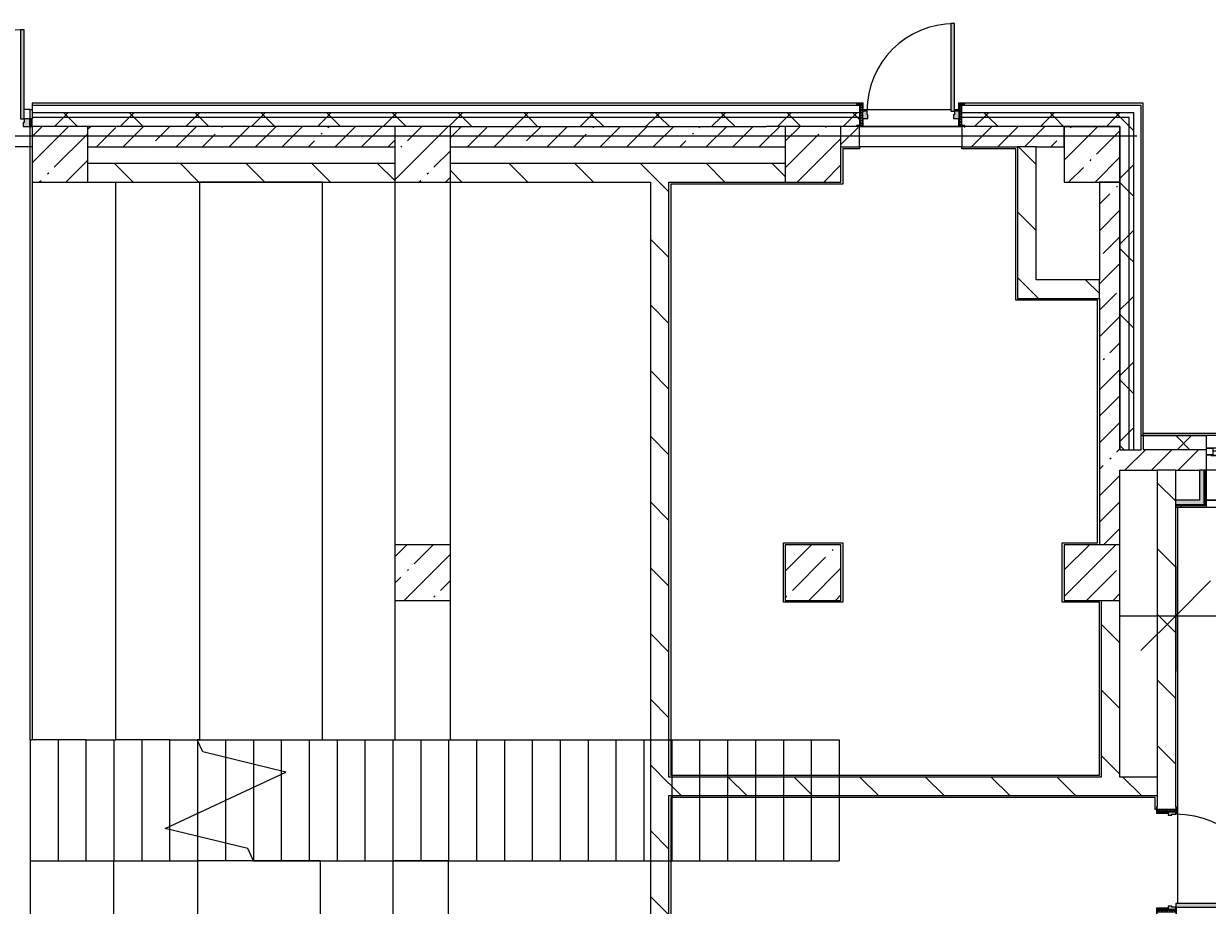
# Model space of a CAD drawing. Header units: millimetres. Extents: x 81711 to 274967, y -8553 to 29000.
# Drawn here: x 169777 to 182507, y 18720 to 28205 of the extents above; entities that cross this region are included whole.
import ezdxf

# ---------------------------------------------------------------- set-up
doc = ezdxf.new("R2010")
doc.units = ezdxf.units.MM
for name, color, linetype, lineweight in [('A-ANNO-DIMS', 7, 'Continuous', 9), ('A-ANNO-DIMS-500', 7, 'Continuous', 9), ('A-GLAZ-3', 7, 'Continuous', 5), ('A-WALL', 7, 'Continuous', 9), ('A-WALL-10', 7, 'Continuous', 5), ('I-WALL-27', 7, 'Continuous', 5), ('S-COLS-1', 7, 'Continuous', 5), ('S-STRS-2', 7, 'Continuous', 5), ('S-STRS-MBND-1', 7, 'Continuous', 5), ('Оси', 7, 'Continuous', 9)]:
    doc.layers.add(name, color=color, linetype=linetype, lineweight=lineweight)
for name, color, linetype, lineweight, true_color in [('A-DOOR-5', 7, 'Continuous', 5, 0xe2e2e2), ('A-DOOR-6', 7, 'Continuous', 5, 0xaaaaaa), ('A-DOOR-FRAM-3', 7, 'Continuous', 5, 0xe2e2e2), ('A-DOOR-FRAM-4', 7, 'Continuous', 5, 0xaaaaaa), ('A-FLOR-2', 7, 'Continuous', 5, 0xaaaaaa), ('I-WALL-25', 7, 'Continuous', 5, 0xe7e7e7), ('I-WALL-26', 7, 'Continuous', 9, 0xe7e7e7)]:
    doc.layers.add(name, color=color, linetype=linetype, lineweight=lineweight, true_color=true_color)
doc.styles.add('ISOCPEUR_3', font='isocpeur.ttf', dxfattribs={"width": 0.9, "height": 1000})
doc.dimstyles.new('ISO-2_0_0_9К_Средний_округл2', dxfattribs={"dimscale": 304.8, "dimtxt": 995.981176, "dimasz": 2.46063, "dimexe": 1.968504, "dimexo": 0, "dimgap": 0, "dimtad": 1, "dimdec": 0, "dimrnd": 10, "dimzin": 0, "dimdsep": 46, "dimtxsty": 'ISOCPEUR_3', "dimblk1": 'OBLIQUE', "dimblk2": 'OBLIQUE', "dimsah": 1, "dimcen": 0.09, "dimdle": 1.968504, "dimazin": 0, "dimtfac": 1, "dimtdec": 4, "dimtix": 1, "dimtmove": 0, "dimatfit": 3, "dimfxl": 1, "dimtvp": 1, "dimtolj": 1, "dimtzin": 0, "dimarcsym": 2})
pattern_1 = [(45, (147956.67, 0), (-285.123, 285.123), []), (45, (148241.8, 0), (-285.123, 285.123), [504.031, -100.806, 16.764, -84.042])]
pattern_2 = [(135, (147956.67, 0), (-353.5534, -353.5534), [])]
pattern_3 = [(45, (147956.67, 0), (-353.5534, 353.5534), []), (135, (147956.67, 0), (-353.5534, -353.5534), [])]
pattern_4 = [(45, (147956.7, 0), (-530.33, 530.33), []), (135, (147956.7, 0), (-530.33, -530.33), [])]

# ---------------------------------------------------------------- blocks, each defined once
blk = doc.blocks.new('BSC_Колонна _Прямоугольная - 600х600-V84-1_5_3_птичка')
at = {"layer": 'S-COLS-1'}
h = blk.add_hatch(dxfattribs=at)
h.set_pattern_fill('FP_99', color=256, style=0, pattern_type=2)
h.set_pattern_definition([(45, (-26110, -26800), (-285.123, 285.123), []), (45, (-25824.88, -26800), (-285.123, 285.123), [504.031, -100.806, 16.764, -84.042])])
h.paths.add_polyline_path([(300, -300), (300, 300), (-300, 300), (-300, -300), (-251, -300)])
for p, q in [((300, 300), (-300, 300)), ((-300, 300), (-300, -300)), ((300, -300), (300, 300)), ((-300, -300), (300, -300))]:
    blk.add_line(p, q, dxfattribs=at)
blk = doc.blocks.new('BSC_Колонна _Прямоугольная - 600х600-V115-1_5_3_птичка')
at = {"layer": 'S-COLS-1'}
h = blk.add_hatch(dxfattribs=at)
h.set_pattern_fill('FP_126', color=256, style=0, pattern_type=2)
h.set_pattern_definition([(45, (-30310, -26800), (-285.123, 285.123), []), (45, (-30024.88, -26800), (-285.123, 285.123), [504.031, -100.806, 16.764, -84.042])])
h.paths.add_polyline_path([(-300, -300), (300, -300), (300, 300), (-300, 300), (-300, 80)])
for p, q in [((300, 300), (-300, 300)), ((-300, 300), (-300, -300)), ((300, -300), (300, 300)), ((-300, -300), (300, -300))]:
    blk.add_line(p, q, dxfattribs=at)
blk = doc.blocks.new('BSC_Колонна _Прямоугольная - 600х600-V139-1_5_3_птичка')
at = {"layer": 'S-COLS-1'}
h = blk.add_hatch(dxfattribs=at)
h.set_pattern_fill('FP_135', color=256, style=0, pattern_type=2)
h.set_pattern_definition([(45, (-22210, -26800), (-285.123, 285.123), []), (45, (-21924.88, -26800), (-285.123, 285.123), [504.031, -100.806, 16.764, -84.042])])
h.paths.add_polyline_path([(-300, -300), (300, -300), (300, 300), (-300, 300), (-300, -100)])
for p, q in [((300, 300), (-300, 300)), ((-300, 300), (-300, -300)), ((300, -300), (300, 300)), ((-300, -300), (300, -300))]:
    blk.add_line(p, q, dxfattribs=at)
blk = doc.blocks.new('120_Окно_СКБ_2Ст - 120_Окно_СКБ_2Ст 3100х2500 _мал_створка слева_-V149-1_5_3_птичка')
at = {"layer": 'A-GLAZ-3'}
for p, q in [((-1550, -127), (-1550, -57)), ((-1550, -57), (-1480, -57)), ((1550, -57), (-1550, -57)), ((-1480, -127), (-1550, -127)), ((-1550, -127), (-1500, -127)), ((-1480, -127), (-1500, -127)), ((-1500, -127), (-1500, -137)), ((-1480, -57), (-1480, -127)), ((650, -87), (-1480, -87)), ((-1480, -87), (-1480, -127)), ((-1430, -137), (-1430, -87)), ((-1430, -107), (600, -107)), ((600, -117), (-1430, -117)), ((600, -137), (600, -87)), ((650, -127), (650, -57)), ((650, -57), (720, -57)), ((650, -127), (650, -87)), ((720, -127), (650, -127)), ((670, -127), (650, -127)), ((670, -127), (700, -127)), ((670, -137), (670, -127)), ((720, -127), (700, -127)), ((700, -127), (700, -137)), ((720, -57), (720, -127)), ((1480, -87), (720, -87)), ((720, -87), (720, -127)), ((770, -137), (770, -87)), ((770, -107), (1430, -107)), ((1430, -117), (770, -117)), ((1430, -137), (1430, -87)), ((1480, -127), (1480, -57)), ((1480, -57), (1550, -57)), ((1480, -127), (1480, -87)), ((1550, -127), (1480, -127)), ((1500, -127), (1480, -127)), ((1500, -127), (1550, -127)), ((1500, -137), (1500, -127)), ((1550, -57), (1550, -127)), ((-1500, -137), (670, -137)), ((670, -137), (-1500, -137)), ((700, -137), (1500, -137)), ((1500, -137), (700, -137))]:
    blk.add_line(p, q, dxfattribs=at)
blk = doc.blocks.new('110_Дверь_СКБ_1Ст_Внутренняя1 - Д-4к_п__1100x2100h_Артистические EI30-23988509-1_5_3_птичка')
at = {"layer": 'A-DOOR-5'}
h = blk.add_hatch(color=256, dxfattribs=at)
h.paths.add_polyline_path([(537.5, 20), (537.5, 100), (512.5, 100), (512.5, 60), (502.5, 60), (502.5, 20), (522.5, 20)])
h.paths.add_polyline_path([(-477.5, 60), (-487.5, 60), (-487.5, 100), (-512.5, 100), (-512.5, 20), (-477.5, 20), (-477.5, 44)])
at = {"layer": 'A-DOOR-6'}
h = blk.add_hatch(dxfattribs=at)
h.set_pattern_fill('FP_27', color=256, style=0, pattern_type=2)
h.set_pattern_definition([(135, (1751.41, 164.685), (-14.14214, -14.14214), []), (225, (1751.41, 164.685), (14.14214, -14.14214), [])])
h.paths.add_polyline_path([(562.5, 100), (537.5, 100), (537.5, -100), (562.5, -100), (562.5, -72.6)])
at = {"layer": 'A-DOOR-FRAM-3'}
for points in [[(512.5, 120), (512.5, 1100), (472.5, 1100), (472.5, 100), (512.5, 100), (512.5, 116.4)], [(-497.5, 100), (-497.5, 108), (-567.5, 108), (-567.5, 100), (-512.5, 100)], [(-497.5, -72.6), (-497.5, 20), (-512.5, 20), (-512.5, -100), (-497.5, -100)], [(592.5, 108), (522.5, 108), (522.5, 100), (592.5, 100)], [(537.5, -100), (537.5, 20), (522.5, 20), (522.5, -100)], [(-497.5, -108), (-497.5, -100), (-567.5, -100), (-567.5, -108), (-512.5, -108)], [(592.5, -100), (522.5, -100), (522.5, -108), (592.5, -108)]]:
    blk.add_hatch(color=256, dxfattribs=at).paths.add_polyline_path(points)
at = {"layer": 'A-DOOR-FRAM-4'}
h = blk.add_hatch(dxfattribs=at)
h.set_pattern_fill('FP_28', color=256, style=0, pattern_type=2)
h.set_pattern_definition([(45, (-371.384, 164.685), (-14.1421, 14.1421), []), (135, (-371.384, 164.685), (-14.1421, -14.1421), [])])
h.paths.add_polyline_path([(-512.5, -100), (-512.5, 100), (-537.5, 100), (-537.5, -100)])
at = {"layer": 'A-DOOR-6'}
for p, q in [((512.5, 1100), (472.5, 1100)), ((472.5, 1100), (472.5, 100)), ((512.5, 100), (512.5, 1100)), ((472.5, 100), (512.5, 100))]:
    blk.add_line(p, q, dxfattribs=at)
blk.add_arc((512.5, 100), 1000, 90, 180, dxfattribs=at)
at = {"layer": 'A-DOOR-FRAM-4'}
for p, q in [((-497.5, 108), (-567.5, 108)), ((-567.5, 108), (-567.5, 100)), ((-567.5, 100), (-497.5, 100)), ((-512.5, 100), (-537.5, 100)), ((-537.5, 100), (-537.5, -100)), ((-487.5, 100), (-512.5, 100)), ((-512.5, 100), (-512.5, 20)), ((-512.5, -100), (-512.5, 100)), ((-497.5, 100), (-512.5, 100)), ((-512.5, 100), (-512.5, 99)), ((-512.5, 99), (-497.5, 99)), ((-512.5, 20), (-477.5, 20)), ((-497.5, 20), (-512.5, 20)), ((-512.5, 20), (-512.5, -100)), ((-497.5, 100), (-497.5, 108)), ((-497.5, 99), (-497.5, 100)), ((-497.5, -100), (-497.5, 20)), ((-487.5, 60), (-487.5, 100)), ((-477.5, 60), (-487.5, 60)), ((-477.5, 20), (-477.5, 60)), ((512.5, 60), (502.5, 60)), ((502.5, 60), (502.5, 20)), ((502.5, 20), (537.5, 20)), ((512.5, 100), (512.5, 60)), ((537.5, 100), (512.5, 100)), ((592.5, 108), (522.5, 108)), ((522.5, 108), (522.5, 100)), ((537.5, 100), (522.5, 100)), ((522.5, 100), (522.5, 99)), ((522.5, 100), (592.5, 100)), ((522.5, 99), (537.5, 99)), ((537.5, 20), (522.5, 20)), ((522.5, 20), (522.5, -100)), ((537.5, 20), (537.5, 100)), ((562.5, 100), (537.5, 100)), ((537.5, 100), (537.5, -100)), ((537.5, 99), (537.5, 100)), ((537.5, -100), (537.5, 20)), ((562.5, -100), (562.5, 100)), ((592.5, 100), (592.5, 108)), ((-497.5, -100), (-567.5, -100)), ((-567.5, -100), (-567.5, -108)), ((-567.5, -108), (-497.5, -108)), ((-537.5, -100), (-512.5, -100)), ((-512.5, -100), (-497.5, -100)), ((-497.5, -108), (-497.5, -100)), ((522.5, -100), (537.5, -100)), ((592.5, -100), (522.5, -100)), ((522.5, -100), (522.5, -108)), ((522.5, -108), (592.5, -108)), ((537.5, -100), (562.5, -100)), ((592.5, -108), (592.5, -100))]:
    blk.add_line(p, q, dxfattribs=at)
blk = doc.blocks.new('Перекрытия 3 - Перекрытия 4-20977624-1_5_3_птичка')
at = {"layer": 'S-STRS-2'}
for p, q in [((21910, 26500), (21910, 20500)), ((22810, 20500), (22810, 26500)), ((25034, 26500), (23710, 26500)), ((23710, 26500), (23710, 20500)), ((25034, 20500), (25034, 26500)), ((25810, 26500), (25810, 22600)), ((26410, 22600), (26410, 26500)), ((25810, 22000), (25810, 20500)), ((26410, 20500), (26410, 22000)), ((22490, 20500), (21910, 20500)), ((23390, 20500), (22810, 20500)), ((23710, 20500), (23687, 20500)), ((23710, 20500), (25034, 20500)), ((25810, 20500), (26410, 20500))]:
    blk.add_line(p, q, dxfattribs=at)
blk = doc.blocks.new('110_Дверь_СКБ_1Ст_Наружная - ДН-2д_л__ Дверь из подвала ЛК _900 мм в свету_ 3300 фрамуга метал-22954314-1_5_3_птичка')
at = {"layer": 'A-DOOR-5'}
h = blk.add_hatch(color=256, dxfattribs=at)
h.paths.add_polyline_path([(-492, 30), (-492, 113), (-562, 113), (-562, 105), (-500, 105), (-500, 30)])
h.paths.add_polyline_path([(540, 30), (540, 105), (601, 105), (601, 113), (532, 113), (532, 30)])
h = blk.add_hatch(color=256, dxfattribs=at)
h.paths.add_polyline_path([(540, -50), (540, 30), (489, 30), (489, -10), (480, -10), (480, -50), (489, -50)])
h.paths.add_polyline_path([(-450, -50), (-440, -50), (-440, -10), (-450, -10), (-450, 30), (-500, 30), (-500, -50)])
h = blk.add_hatch(color=256, dxfattribs=at)
h.paths.add_polyline_path([(-562, -133), (-492, -133), (-492, -50), (-500, -50), (-500, -125), (-562, -125)])
h.paths.add_polyline_path([(601, -133), (601, -125), (540, -125), (540, -50), (532, -50), (532, -133), (570, -133)])
at = {"layer": 'A-DOOR-6'}
h = blk.add_hatch(dxfattribs=at)
h.set_pattern_fill('FP_149', color=256, style=0, pattern_type=2)
h.set_pattern_definition([(135, (1756.41, 179.685), (-14.14214, -14.14214), []), (225, (1756.41, 179.685), (14.14214, -14.14214), [])])
h.paths.add_polyline_path([(570, -125), (570, 105), (540, 105), (540, -125)])
at = {"layer": 'A-DOOR-FRAM-3'}
blk.add_hatch(color=256, dxfattribs=at).paths.add_polyline_path([(450, 30), (489, 30), (489, 970), (450, 970), (450, 45)])
at = {"layer": 'A-DOOR-FRAM-4'}
h = blk.add_hatch(dxfattribs=at)
h.set_pattern_fill('FP_150', color=256, style=0, pattern_type=2)
h.set_pattern_definition([(45, (-366.384, 179.685), (-14.1421, 14.1421), []), (135, (-366.384, 179.685), (-14.1421, -14.1421), [])])
h.paths.add_polyline_path([(-530, -125), (-500, -120), (-500, 105), (-530, 105), (-530, -119)])
at = {"layer": 'A-DOOR-6'}
for p, q in [((489, 970), (450, 970)), ((450, 970), (450, 30)), ((489, 30), (489, 970)), ((-492, 113), (-562, 113)), ((-562, 113), (-562, 105)), ((-562, 105), (-500, 105)), ((-500, 105), (-500, 30)), ((-500, 30), (-492, 30)), ((-492, 30), (-492, 113)), ((450, 30), (489, 30)), ((601, 113), (532, 113)), ((532, 113), (532, 30)), ((532, 30), (540, 30)), ((540, 30), (540, 105)), ((540, 105), (601, 105)), ((601, 105), (601, 113)), ((-562, -125), (-562, -133)), ((-500, -125), (-562, -125)), ((-492, -50), (-500, -50)), ((-500, -50), (-500, -125)), ((-492, -133), (-492, -50)), ((540, -50), (532, -50)), ((532, -50), (532, -133)), ((540, -125), (540, -50)), ((601, -125), (540, -125)), ((601, -133), (601, -125)), ((-562, -133), (-492, -133)), ((532, -133), (601, -133))]:
    blk.add_line(p, q, dxfattribs=at)
blk.add_arc((489, 30), 940, 90, 180, dxfattribs=at)
at = {"layer": 'A-DOOR-FRAM-4'}
for p, q in [((-500, 105), (-530, 105)), ((-530, 105), (-530, -125)), ((-500, -125), (-500, 105)), ((-450, 30), (-500, 30)), ((-500, 30), (-500, -50)), ((-450, -10), (-450, 30)), ((489, 30), (489, -10)), ((540, 30), (489, 30)), ((570, 105), (540, 105)), ((540, 105), (540, -125)), ((540, -50), (540, 30)), ((570, -125), (570, 105)), ((-530, -125), (-500, -125)), ((-500, -50), (-440, -50)), ((-440, -10), (-450, -10)), ((-440, -50), (-440, -10)), ((489, -10), (480, -10)), ((480, -10), (480, -50)), ((480, -50), (540, -50)), ((540, -125), (570, -125))]:
    blk.add_line(p, q, dxfattribs=at)
blk = doc.blocks.new('BSC_Колонна _Прямоугольная - 600х600-V158-1_5_3_птичка')
at = {"layer": 'S-COLS-1'}
h = blk.add_hatch(dxfattribs=at)
h.set_pattern_fill('FP_151', color=256, style=0, pattern_type=2)
h.set_pattern_definition([(45, (-33310, -22300), (-285.123, 285.123), []), (45, (-33024.88, -22300), (-285.123, 285.123), [504.031, -100.806, 16.764, -84.042])])
h.paths.add_polyline_path([(300, -300), (300, 300), (-300, 300), (-300, -300), (100, -300)])
for p, q in [((300, 300), (-300, 300)), ((-300, 300), (-300, -300)), ((300, -300), (300, 300)), ((-300, -300), (300, -300))]:
    blk.add_line(p, q, dxfattribs=at)
blk = doc.blocks.new('BSC_Колонна _Прямоугольная - 600х600-24272014-1_5_3_птичка')
at = {"layer": 'S-COLS-1'}
h = blk.add_hatch(dxfattribs=at)
h.set_pattern_fill('FP_161', color=256, style=0, pattern_type=2)
h.set_pattern_definition([(45, (-26110, -22300), (-285.123, 285.123), []), (45, (-25824.88, -22300), (-285.123, 285.123), [504.031, -100.806, 16.764, -84.042])])
h.paths.add_polyline_path([(-150, -300), (300, -300), (300, 300), (-300, 300), (-300, -300)])
for p, q in [((300, 300), (-300, 300)), ((-300, 300), (-300, -300)), ((300, -300), (300, 300)), ((-300, -300), (300, -300))]:
    blk.add_line(p, q, dxfattribs=at)
blk = doc.blocks.new('BSC_Колонна _Прямоугольная - 600х600-V200-1_5_3_птичка')
at = {"layer": 'S-COLS-1'}
h = blk.add_hatch(dxfattribs=at)
h.set_pattern_fill('FP_186', color=256, style=0, pattern_type=2)
h.set_pattern_definition([(45, (-30310, -22300), (-285.123, 285.123), []), (45, (-30024.88, -22300), (-285.123, 285.123), [504.031, -100.806, 16.764, -84.042])])
h.paths.add_polyline_path([(-300, -300), (300, -300), (300, 300), (-300, 300), (-300, -289)])
for p, q in [((300, 300), (-300, 300)), ((-300, 300), (-300, -300)), ((300, -300), (300, 300)), ((-300, -300), (300, -300))]:
    blk.add_line(p, q, dxfattribs=at)
blk = doc.blocks.new('110_Дверь_СКБ_2Ст_Наружная - ДН-1_л_ Двухстворчатая 1450 х3300 _h_ в свету с верхним остеклением-23567691-1_5_3_птичка')
at = {"layer": 'A-DOOR-5'}
for points in [[(785, -45), (785, 915), (745, 915), (745, -45)], [(-705, -45), (-705, 525), (-745, 525), (-745, -45)]]:
    blk.add_hatch(color=256, dxfattribs=at).paths.add_polyline_path(points)
h = blk.add_hatch(color=256, dxfattribs=at)
h.paths.add_polyline_path([(785, -125), (845, -125), (845, -45), (785, -45), (785, -85), (775, -85), (775, -125)])
h.paths.add_polyline_path([(-805, -125), (-735, -125), (-735, -85), (-745, -85), (-745, -45), (-805, -45), (-805, -51)])
at = {"layer": 'A-DOOR-6'}
h = blk.add_hatch(dxfattribs=at)
h.set_pattern_fill('FP_188', color=256, style=0, pattern_type=2)
h.set_pattern_definition([(135, (1501.41, 189.685), (-14.14214, -14.14214), []), (225, (1501.41, 189.685), (14.14214, -14.14214), [])])
h.paths.add_polyline_path([(845, -125), (870, -125), (870, -45), (845, -45), (845, -85)])
at = {"layer": 'A-DOOR-FRAM-4'}
h = blk.add_hatch(dxfattribs=at)
h.set_pattern_fill('FP_189', color=256, style=0, pattern_type=2)
h.set_pattern_definition([(45, (-621.384, 189.685), (-14.1421, 14.1421), []), (135, (-621.384, 189.685), (-14.1421, -14.1421), [])])
h.paths.add_polyline_path([(-805, -125), (-811, -45), (-830, -51), (-830, -125), (-811, -125)])
at = {"layer": 'A-DOOR-6'}
for p, q in [((785, 915), (745, 915)), ((745, 915), (745, -45)), ((785, -45), (785, 915)), ((-745, 525), (-745, -45)), ((-705, 525), (-745, 525)), ((-705, -45), (-705, 525)), ((-745, -45), (-705, -45)), ((745, -45), (785, -45))]:
    blk.add_line(p, q, dxfattribs=at)
for centre, radius, start, end in [((785, -45), 960, 90, 180), ((-745, -45), 570, 0, 90)]:
    blk.add_arc(centre, radius, start, end, dxfattribs=at)
at = {"layer": 'A-DOOR-FRAM-4'}
for p, q in [((-805, -45), (-830, -45)), ((-830, -45), (-830, -125)), ((-830, -125), (-805, -125)), ((-745, -45), (-805, -45)), ((-805, -45), (-805, -125)), ((-805, -125), (-805, -45)), ((-805, -125), (-735, -125)), ((-745, -85), (-745, -45)), ((-735, -85), (-745, -85)), ((-735, -125), (-735, -85)), ((785, -85), (775, -85)), ((775, -85), (775, -125)), ((775, -125), (845, -125)), ((785, -45), (785, -85)), ((845, -45), (785, -45)), ((845, -125), (845, -45)), ((870, -45), (845, -45)), ((845, -45), (845, -125)), ((845, -125), (870, -125)), ((870, -125), (870, -45))]:
    blk.add_line(p, q, dxfattribs=at)
blk = doc.blocks.new('Перекрытия 2 - Перекрытия 4-32990152-1_5_3_птичка')
at = {"layer": 'S-STRS-2'}
for p, q in [((21910, 19180), (22510, 19180)), ((21910, 19180), (21910, 15200)), ((22810, 19180), (23410, 19180)), ((22810, 15200), (22810, 19180)), ((25034, 19180), (23710, 19180)), ((23710, 19180), (23710, 15200)), ((25034, 15200), (25034, 19180)), ((26410, 19180), (25810, 19180)), ((25810, 19180), (25810, 15200)), ((26410, 18430), (26410, 19180)), ((26410, 15200), (26410, 17830)), ((22810, 15200), (21910, 15200)), ((23710, 15200), (22810, 15200)), ((23710, 15200), (25034, 15200)), ((25810, 15200), (26410, 15200))]:
    blk.add_line(p, q, dxfattribs=at)
blk = doc.blocks.new('Зашивка приборов отопления11 - Зашивка приборов отопления-33278624-1_5_3_птичка')
at = {"layer": 'A-WALL-10'}
for p, q in [((37640, 23400), (34540, 23400)), ((34540, 23079), (37640, 23079)), ((37640, 23079), (34540, 23079)), ((34540, 23004), (37640, 23004))]:
    blk.add_line(p, q, dxfattribs=at)
blk = doc.blocks.new('BSC_Колонна _Прямоугольная - 600х600-V225-1_5_3_птичка')
at = {"layer": 'S-COLS-1'}
for p, q in [((300, 300), (-300, 300)), ((-300, 300), (-300, -300)), ((300, -300), (300, 300)), ((-300, -300), (300, -300))]:
    blk.add_line(p, q, dxfattribs=at)
blk = doc.blocks.new('DIMBLOCK28-1_5_3_птичка')
at = {"layer": 'A-ANNO-DIMS-500'}
for p, q in [((182167, 22367), (182167, 21236)), ((182167, 21836), (182167, 22367)), ((186227, 22367), (186227, 21236)), ((186227, 21836), (186227, 22367)), ((181567, 21836), (186827, 21836))]:
    blk.add_line(p, q, dxfattribs=at)
at = {"layer": 'A-ANNO-DIMS-500', "lineweight": 20}
for p, q in [((182167, 21836), (182542, 22211)), ((186227, 21836), (186602, 22211)), ((182167, 21836), (181792, 21461)), ((186227, 21836), (185852, 21461))]:
    blk.add_line(p, q, dxfattribs=at)
at = {"layer": 'A-ANNO-DIMS-500', "color": 0, "insert": (182885, 23143), "char_height": 1000, "width": 3148.83, "attachment_point": 1, "line_spacing_factor": 1.149209, "style": 'ISOCPEUR_3'}
blk.add_mtext('4060', dxfattribs=at)
blk = doc.blocks.new('_Oblique')
at = {"color": 0, "linetype": 'ByBlock', "lineweight": -2}
blk.add_line((-0.5, -0.5), (0.5, 0.5), dxfattribs=at)

msp = doc.modelspace()

# ---------------------------------------------------------------- hatches: boundary and pattern name
at = {"layer": 'A-WALL-10'}
h = msp.add_hatch(dxfattribs=at)
h.set_pattern_fill('FP_94', color=256, style=0, pattern_type=2)
h.set_pattern_definition(pattern_3)
h.paths.add_polyline_path([(181716.7, 27200), (181716.7, 27250), (179866.7, 27250), (179866.7, 27200), (181677.1, 27200)])
h.paths.add_polyline_path([(168166.7, 27200), (168166.7, 27250), (167566.9, 27250), (167566.9, 27200)])
h.paths.add_polyline_path([(169866.7, 27200), (178766.7, 27200), (178766.7, 27250), (169866.7, 27250), (169866.7, 27210)])
h.paths.add_polyline_path([(165766.9, 27200), (166666.9, 27200), (166666.9, 27250), (165766.9, 27250), (165766.9, 27210)])
h.paths.add_polyline_path([(162266.7, 27200), (163066.9, 27202.5), (163066.9, 27250), (161686.7, 27250), (161686.7, 27200), (161729.6, 27200)])
h.paths.add_polyline_path([(164866.9, 27200), (164866.9, 27250), (163966.9, 27250), (163966.9, 27200), (164555.6, 27200)])
h = msp.add_hatch(dxfattribs=at)
h.set_pattern_fill('FP_94', color=256, style=0, pattern_type=2)
h.set_pattern_definition(pattern_3)
h.paths.add_polyline_path([(174366.7, 27100), (178734.7, 27102), (178734.7, 27110), (178766.7, 27115.5), (178766.7, 27200), (169866.7, 27200), (169866.7, 27100), (173766.7, 27100)])
h.paths.add_polyline_path([(162716.7, 27100), (163066.9, 27100), (163066.9, 27200), (161686.7, 27200), (161686.7, 27100), (162266.7, 27100)])
h.paths.add_polyline_path([(164866.9, 27100), (164866.9, 27200), (163966.9, 27197.6), (163966.9, 27100)])
h.paths.add_polyline_path([(180966.7, 27100), (181666.7, 27100), (181666.7, 27200), (179866.7, 27200), (179866.7, 27110), (179898.7, 27109.2), (179898.7, 27102), (180466.1, 27100)])
h.paths.add_polyline_path([(165766.9, 27100), (166666.9, 27100), (166666.9, 27200), (165766.9, 27200), (165766.9, 27166.5)])
h.paths.add_polyline_path([(168166.7, 27100), (168166.7, 27200), (167566.9, 27200), (167566.9, 27100)])
h = msp.add_hatch(dxfattribs=at)
h.set_pattern_fill('FP_94', color=256, style=0, pattern_type=2)
h.set_pattern_definition(pattern_3)
h.paths.add_polyline_path([(181716.7, 23620), (181716.7, 27200), (181666.7, 27199.5), (181666.7, 23620)])
h = msp.add_hatch(dxfattribs=at)
h.set_pattern_fill('FP_94', color=256, style=0, pattern_type=2)
h.set_pattern_definition(pattern_3)
h.paths.add_polyline_path([(181666.7, 23620), (181666.7, 27100), (181566.7, 27100), (181567, 23620)])
h = msp.add_hatch(dxfattribs=at)
h.set_pattern_fill('FP_94', color=256, style=0, pattern_type=2)
h.set_pattern_definition(pattern_3)
h.paths.add_polyline_path([(181816.7, 23620), (182496.7, 23620), (182496.7, 23769.7), (181816.7, 23769.7), (181816.7, 23628.5)])
h.paths.add_polyline_path([(186439.4, 23620), (186446.7, 23620), (186446.7, 23769.7), (185596.7, 23769.7), (185596.7, 23620), (186426.4, 23620)])
at = {"layer": 'I-WALL-25'}
msp.add_hatch(color=256, dxfattribs=at).paths.add_polyline_path([(182421.7, 23079), (182471.7, 23079), (182471.7, 23400), (182421.7, 23400)])
at = {"layer": 'I-WALL-26'}
msp.add_hatch(color=256, dxfattribs=at).paths.add_polyline_path([(182421.7, 23029), (182471.7, 23029), (182471.7, 23079), (182166.7, 23079), (182166.7, 23029), (182186.7, 23029)])
at = {"layer": 'I-WALL-27'}
h = msp.add_hatch(dxfattribs=at)
h.set_pattern_fill('FP_74', color=256, style=0, pattern_type=2)
h.set_pattern_definition(pattern_1)
h.paths.add_polyline_path([(171666.7, 26880), (173766.7, 26880), (173766.7, 27100), (170466.7, 27100), (170466.7, 26880), (171026.6, 26880)])
h = msp.add_hatch(dxfattribs=at)
h.set_pattern_fill('FP_74', color=256, style=0, pattern_type=2)
h.set_pattern_definition(pattern_1)
h.paths.add_polyline_path([(176716.7, 26880), (177766.7, 26880), (177766.7, 27100), (174366.7, 27100), (174366.7, 26880), (176516.7, 26880)])
h = msp.add_hatch(dxfattribs=at)
h.set_pattern_fill('FP_74', color=256, style=0, pattern_type=2)
h.set_pattern_definition(pattern_1)
h.paths.add_polyline_path([(178586.7, 26880), (178766.7, 26880), (178766.7, 27100), (178566.7, 27095.1), (178566.7, 26880)])
h.paths.add_polyline_path([(177966.7, 26880), (177966.7, 27100), (177766.7, 27100), (177766.7, 26880), (177946.7, 26880)])
h.paths.add_polyline_path([(180966.7, 26880), (180966.7, 27100), (179866.7, 27100), (179866.7, 26880), (180666.1, 26880)])
h = msp.add_hatch(dxfattribs=at)
h.set_pattern_fill('FP_104', color=256, style=0, pattern_type=2)
h.set_pattern_definition(pattern_2)
h.paths.add_polyline_path([(180666.1, 25450), (180666.1, 26880), (180466.1, 26880), (180466.1, 25450)])
h = msp.add_hatch(dxfattribs=at)
h.set_pattern_fill('FP_104', color=256, style=0, pattern_type=2)
h.set_pattern_definition(pattern_2)
h.paths.add_polyline_path([(170766.7, 26500), (173766.7, 26500), (173766.7, 26700), (170466.7, 26700), (170466.7, 26500)])
h = msp.add_hatch(dxfattribs=at)
h.set_pattern_fill('FP_104', color=256, style=0, pattern_type=2)
h.set_pattern_definition(pattern_2)
h.paths.add_polyline_path([(177966.7, 26500), (177966.7, 26700), (174366.7, 26700), (174366.7, 26500), (177946.7, 26500)])
h = msp.add_hatch(dxfattribs=at)
h.set_pattern_fill('FP_104', color=256, style=0, pattern_type=2)
h.set_pattern_definition(pattern_2)
h.paths.add_polyline_path([(176604.9, 15200), (176716.7, 15200), (176716.7, 26500), (176516.7, 26500), (176516.7, 15200)])
h = msp.add_hatch(dxfattribs=at)
h.set_pattern_fill('FP_74', color=256, style=0, pattern_type=2)
h.set_pattern_definition(pattern_1)
h.paths.add_polyline_path([(181346.7, 22600), (181566.7, 22600), (181566.7, 26500), (181346.7, 26500), (181346.7, 23013.1)])
h = msp.add_hatch(dxfattribs=at)
h.set_pattern_fill('FP_104', color=256, style=0, pattern_type=2)
h.set_pattern_definition(pattern_2)
h.paths.add_polyline_path([(180666.1, 25250), (181346.7, 25250), (181346.7, 25450), (180466.1, 25450), (180466.1, 25250)])
h = msp.add_hatch(dxfattribs=at)
h.set_pattern_fill('FP_74', color=256, style=0, pattern_type=2)
h.set_pattern_definition(pattern_1)
h.paths.add_polyline_path([(182183.1, 23400), (182496.7, 23400), (182496.7, 23620), (181566.7, 23619.7), (181566.7, 23400), (182166.7, 23400)])
h.paths.add_polyline_path([(186226.7, 23400), (186446.7, 23400), (186446.7, 23619.7), (186439.7, 23612.7)])
h.paths.add_polyline_path([(186226.7, 23400), (186439.4, 23620), (185596.7, 23619.7), (185596.7, 23400), (185901.9, 23400)])
h = msp.add_hatch(dxfattribs=at)
h.set_pattern_fill('FP_104', color=256, style=0, pattern_type=2)
h.set_pattern_definition(pattern_2)
h.paths.add_polyline_path([(182086.7, 17850), (182166.7, 17850), (182166.7, 18650), (181966.7, 18650), (181966.7, 17850)])
h.paths.add_polyline_path([(181966.7, 19750), (182166.7, 19750), (182166.7, 23400), (181966.7, 23400), (181966.7, 19775.6)])
h = msp.add_hatch(dxfattribs=at)
h.set_pattern_fill('FP_192', color=256, style=0, pattern_type=2)
h.set_pattern_definition(pattern_4)
h.paths.add_polyline_path([(182421.7, 23016.5), (182484.2, 23016.5), (182484.2, 23029), (182166.7, 23029), (182166.7, 23016.5), (182186.7, 23016.5)])
h = msp.add_hatch(dxfattribs=at)
h.set_pattern_fill('FP_192', color=256, style=0, pattern_type=2)
h.set_pattern_definition(pattern_4)
h.paths.add_polyline_path([(182471.7, 23004), (182496.7, 23004), (182496.7, 23016.5), (182166.7, 23016.5), (182166.7, 23004), (182421.7, 23004)])
h = msp.add_hatch(dxfattribs=at)
h.set_pattern_fill('FP_104', color=256, style=0, pattern_type=2)
h.set_pattern_definition(pattern_2)
h.paths.add_polyline_path([(181566.7, 20100), (181566.7, 22000), (181366.7, 22000), (181366.7, 20100)])
h = msp.add_hatch(dxfattribs=at)
h.set_pattern_fill('FP_104', color=256, style=0, pattern_type=2)
h.set_pattern_definition(pattern_2)
h.paths.add_polyline_path([(181346.7, 19900), (181966.7, 19900), (181966.7, 20100), (176716.7, 20100), (176719.5, 19900), (180323.7, 19900)])
at = {"layer": 'S-COLS-1'}
h = msp.add_hatch(dxfattribs=at)
h.set_pattern_fill('FP_74', color=256, style=0, pattern_type=2)
h.set_pattern_definition(pattern_1)
h.paths.add_polyline_path([(180966.7, 26500), (181566.7, 26500), (181566.7, 27100), (180966.7, 27100), (180966.7, 26677.6)])

# ---------------------------------------------------------------- linework, layer by layer
at = {"layer": 'A-FLOR-2'}
for p, q in [((169846.7, 27280), (169781.7, 27280)), ((169846.7, 27180), (169846.7, 27280)), ((169846.7, 20500), (169846.7, 27100)), ((178766.7, 26880), (178766.7, 26860)), ((179866.7, 26860), (179866.7, 26880)), ((178766.7, 26860), (178586.7, 26860)), ((178586.7, 26860), (178586.7, 26480)), ((180446.1, 26860), (179866.7, 26860)), ((180446.1, 25230), (180446.1, 26860)), ((178586.7, 26480), (176736.7, 26480)), ((176736.7, 26480), (176736.7, 20120)), ((181326.7, 25230), (180446.1, 25230)), ((181326.7, 22620), (181326.7, 25230)), ((182186.7, 23004), (182186.7, 18740)), ((177946.7, 21980), (177946.7, 22620)), ((177946.7, 22620), (178586.7, 22620)), ((178586.7, 22620), (178586.7, 21980)), ((180946.7, 21980), (180946.7, 22620)), ((180946.7, 22620), (181326.7, 22620)), ((178586.7, 21980), (177946.7, 21980)), ((181346.7, 21980), (180946.7, 21980)), ((181346.7, 20120), (181346.7, 21980)), ((176736.7, 20120), (181346.7, 20120)), ((181946.7, 19880), (176736.7, 19880)), ((176736.7, 19880), (176736.7, 15220)), ((181946.7, 19750), (181946.7, 19880)), ((181958.7, 19750), (181946.7, 19750)), ((182186.7, 19750), (182174.7, 19750))]:
    msp.add_line(p, q, dxfattribs=at)
at = {"layer": 'A-WALL'}
for p, q in [((169866.7, 27330), (178766.7, 27330)), ((169866.7, 27250), (178766.7, 27250)), ((179866.7, 27330), (181796.7, 27330)), ((179866.7, 27250), (181716.7, 27250)), ((181716.7, 23620), (181716.7, 27250)), ((181796.7, 23620), (181796.7, 27330)), ((169866.7, 27200), (178766.7, 27200)), ((179866.7, 27200), (181666.7, 27200)), ((181666.7, 23620), (181666.7, 27200)), ((177966.7, 27100), (177766.7, 27100)), ((178766.7, 27100), (178566.7, 27100)), ((180966.7, 27100), (179866.7, 27100)), ((180666.1, 26880), (180466.1, 26880)), ((181346.7, 25250), (181346.7, 25450)), ((182496.7, 23772.7), (181796.7, 23772.7)), ((182496.7, 23769.7), (181796.7, 23769.7)), ((181816.7, 23777.7), (181816.7, 23772.7)), ((181816.7, 23769.7), (181816.7, 23620)), ((181566.7, 23620), (181796.7, 23620)), ((182496.7, 23620), (181816.7, 23620)), ((182166.7, 23400), (181966.7, 23400)), ((182496.7, 23400), (182421.7, 23400)), ((182471.7, 23029), (182471.7, 23400)), ((182484.2, 23016.5), (182484.2, 23400)), ((182471.7, 23029), (182166.7, 23029)), ((182484.2, 23016.5), (182166.7, 23016.5))]:
    msp.add_line(p, q, dxfattribs=at)
at = {"layer": 'A-WALL-10'}
for p, q in [((169846.7, 27280), (169866.7, 27280)), ((178766.7, 27350), (169866.7, 27350)), ((169866.7, 27350), (169866.7, 27180)), ((178804.7, 27280), (179746.7, 27280)), ((179786.7, 27280), (179828.7, 27280)), ((181816.7, 27350), (179866.7, 27350)), ((181816.7, 23777.7), (181816.7, 27350)), ((173766.7, 27100), (173766.7, 27100)), ((174366.7, 27100), (177766.7, 27100)), ((179866.7, 27100), (178766.7, 27100)), ((180966.7, 27100), (181566.7, 27100)), ((181566.7, 27100), (181566.7, 23620)), ((181816.5, 23799.7), (188081.7, 23799.7)), ((181816.7, 23777.7), (187966.7, 23777.7)), ((182496.7, 23620), (182496.7, 23777.7))]:
    msp.add_line(p, q, dxfattribs=at)
at = {"layer": 'I-WALL-27'}
for p, q in [((173766.7, 27100), (170466.7, 27100)), ((178766.7, 26880), (178766.7, 27100)), ((178766.7, 27100), (179866.7, 27100)), ((179866.7, 27100), (179866.7, 26880)), ((180966.7, 26880), (180966.7, 27100)), ((169866.7, 26880), (168167.1, 26880)), ((170466.7, 26880), (173766.7, 26880)), ((174366.7, 26880), (177966.7, 26880)), ((178566.7, 26880), (178766.7, 26880)), ((179866.7, 26880), (178766.7, 26880)), ((179866.7, 26880), (180466.1, 26880)), ((180466.1, 26880), (180466.1, 25250)), ((180666.1, 26880), (180966.7, 26880)), ((180666.1, 25450), (180666.1, 26880)), ((173766.7, 26700), (170466.7, 26700)), ((177966.7, 26700), (174366.7, 26700)), ((170466.7, 26500), (173766.7, 26500)), ((174366.7, 26500), (176516.7, 26500)), ((176516.7, 26500), (176516.7, 15200)), ((176716.7, 20100), (176716.7, 26500)), ((176716.7, 26500), (177966.7, 26500)), ((181346.7, 26500), (181346.7, 25450)), ((181566.7, 26500), (181346.7, 26500)), ((181566.7, 23620), (181566.7, 26500)), ((181346.7, 25450), (180666.1, 25450)), ((180466.1, 25250), (181346.7, 25250)), ((181346.7, 25250), (181346.7, 22600)), ((182496.7, 23004), (182496.7, 23620)), ((181566.7, 22600), (181566.7, 23400)), ((181566.7, 23400), (181966.7, 23400)), ((181966.7, 23400), (181966.7, 19780)), ((182166.7, 23400), (182421.7, 23400)), ((182166.7, 19780), (182166.7, 23400)), ((182421.7, 23400), (182421.7, 23079)), ((182516.7, 23400), (182496.7, 23400)), ((182421.7, 23079), (182166.7, 23079)), ((182166.7, 23004), (182496.7, 23004)), ((181366.7, 22000), (181366.7, 20100)), ((181566.7, 20100), (181566.7, 22000)), ((181366.7, 20100), (176716.7, 20100)), ((181966.7, 20100), (181566.7, 20100)), ((176716.7, 15200), (176716.7, 19900)), ((176716.7, 19900), (181966.7, 19900))]:
    msp.add_line(p, q, dxfattribs=at)
at = {"layer": 'S-COLS-1'}
for p, q in [((181566.7, 27100), (180966.7, 27100)), ((180966.7, 27100), (180966.7, 26500)), ((181566.7, 26500), (181566.7, 27100)), ((180966.7, 26500), (181566.7, 26500))]:
    msp.add_line(p, q, dxfattribs=at)
at = {"layer": 'S-STRS-2'}
for p, q in [((169846.7, 20500), (169846.7, 19200)), ((169846.7, 20500), (169866.7, 20500)), ((169846.7, 20500), (169846.7, 19200)), ((170146.7, 20500), (170146.7, 19200)), ((170146.7, 20500), (170146.7, 19200)), ((170446.7, 20500), (170746.7, 20500)), ((170446.7, 20500), (170446.7, 19200)), ((170446.7, 20500), (170446.7, 19200)), ((170746.7, 20500), (170766.7, 20500)), ((170746.7, 20500), (170746.7, 19200)), ((170746.7, 20500), (170746.7, 19200)), ((171046.7, 20500), (171046.7, 19200)), ((171046.7, 20500), (171046.7, 19200)), ((171346.7, 20500), (171643.6, 20500)), ((171346.7, 20500), (171346.7, 19570.2)), ((171346.7, 20500), (171346.7, 19570.2)), ((171646.7, 20493.4), (171646.7, 19710.1)), ((171646.7, 20493.4), (171646.7, 19710.1)), ((171946.7, 20311.1), (171946.7, 19850)), ((171946.7, 20311.1), (171946.7, 19850)), ((172246.7, 20238.2), (172246.7, 19989.9)), ((172246.7, 20238.2), (172246.7, 19989.9)), ((172546.7, 20165.3), (172546.7, 20129.8)), ((172546.7, 20165.3), (172546.7, 20129.8)), ((171346.7, 19534.7), (171346.7, 19200)), ((171346.7, 19534.7), (171346.7, 19200)), ((171646.7, 19461.8), (171646.7, 19200)), ((171646.7, 19461.8), (171646.7, 19200)), ((171946.7, 19388.9), (171946.7, 19200)), ((171946.7, 19388.9), (171946.7, 19200)), ((170446.7, 19200), (170746.7, 19200)), ((171346.7, 19200), (171646.7, 19200)), ((172246.7, 19206.6), (172246.7, 19200)), ((172246.7, 19206.6), (172246.7, 19200)), ((172246.7, 19200), (172249.8, 19200))]:
    msp.add_line(p, q, dxfattribs=at)
at = {"layer": 'S-STRS-MBND-1'}
for p, q in [((171643.6, 20500), (171666.7, 20500)), ((171704.2, 20370), (171643.6, 20500)), ((171646.7, 20500), (171646.7, 20493.4)), ((171646.7, 20500), (171646.7, 20493.4)), ((171946.7, 20500), (171946.7, 20311.1)), ((171946.7, 20500), (171946.7, 20311.1)), ((172118.1, 20500), (178546.7, 20500)), ((172246.7, 20500), (172246.7, 20238.2)), ((172246.7, 20500), (172246.7, 20238.2)), ((172546.7, 20500), (172546.7, 20165.3)), ((172546.7, 20500), (172546.7, 20165.3)), ((172846.7, 20500), (172846.7, 19200)), ((172846.7, 20500), (172846.7, 19200)), ((173146.7, 20500), (173146.7, 19200)), ((173146.7, 20500), (173146.7, 19200)), ((173446.7, 20500), (173446.7, 19200)), ((173446.7, 20500), (173446.7, 19200)), ((173746.7, 20500), (173746.7, 19200)), ((173746.7, 20500), (173746.7, 19200)), ((174046.7, 20500), (174046.7, 19200)), ((174046.7, 20500), (174046.7, 19200)), ((174346.7, 20500), (174346.7, 19200)), ((174346.7, 20500), (174346.7, 19200)), ((174646.7, 20500), (174646.7, 19200)), ((174646.7, 20500), (174646.7, 19200)), ((174946.7, 20500), (174946.7, 19200)), ((174946.7, 20500), (174946.7, 19200)), ((175246.7, 20500), (175246.7, 19200)), ((175246.7, 20500), (175246.7, 19200)), ((175546.7, 20500), (175546.7, 19200)), ((175546.7, 20500), (175546.7, 19200)), ((175846.7, 20500), (175846.7, 19200)), ((175846.7, 20500), (175846.7, 19200)), ((176146.7, 20500), (176146.7, 19200)), ((176146.7, 20500), (176146.7, 19200)), ((176446.7, 20500), (176446.7, 19200)), ((176446.7, 20500), (176446.7, 19200)), ((176746.7, 20500), (176746.7, 19200)), ((176746.7, 20500), (176746.7, 19200)), ((177046.7, 20500), (177046.7, 19200)), ((177046.7, 20500), (177046.7, 19200)), ((177346.7, 20500), (177346.7, 19200)), ((177346.7, 20500), (177346.7, 19200)), ((177646.7, 20500), (177646.7, 19200)), ((177646.7, 20500), (177646.7, 19200)), ((177946.7, 20500), (177946.7, 19200)), ((177946.7, 20500), (177946.7, 19200)), ((178246.7, 20500), (178246.7, 19200)), ((178246.7, 20500), (178246.7, 19200)), ((178546.7, 20500), (178546.7, 19200)), ((172596.7, 20153.1), (171704.2, 20370)), ((171296.7, 19546.9), (172596.7, 20153.1)), ((172546.7, 20129.8), (172546.7, 19200)), ((172546.7, 20129.8), (172546.7, 19200)), ((172246.7, 19989.9), (172246.7, 19206.6)), ((172246.7, 19989.9), (172246.7, 19206.6)), ((171946.7, 19850), (171946.7, 19388.9)), ((171946.7, 19850), (171946.7, 19388.9)), ((171646.7, 19710.1), (171646.7, 19461.8)), ((171646.7, 19710.1), (171646.7, 19461.8)), ((172189.2, 19330), (171296.7, 19546.9)), ((171346.7, 19570.2), (171346.7, 19534.7)), ((171346.7, 19570.2), (171346.7, 19534.7)), ((172249.8, 19200), (172189.2, 19330)), ((172249.8, 19200), (178546.7, 19200))]:
    msp.add_line(p, q, dxfattribs=at)
at = {"layer": 'Оси'}
msp.add_line((169247.1, 27000), (181747.1, 27000), dxfattribs=at)

# ---------------------------------------------------------------- block references
at = {"layer": 'A-DOOR-6'}
for name, p in [('110_Дверь_СКБ_2Ст_Наружная - ДН-1_л_ Двухстворчатая 1450 х3300 _h_ в свету с верхним остеклением-23567691-1_5_3_птичка', (168997.2, 27225)), ('110_Дверь_СКБ_1Ст_Наружная - ДН-2д_л__ Дверь из подвала ЛК _900 мм в свету_ 3300 фрамуга метал-22954314-1_5_3_птичка', (179297.2, 27235))]:
    msp.add_blockref(name, p, dxfattribs=at)
at = {"layer": 'A-DOOR-6', "rotation": 269.9999999999999}
msp.add_blockref('110_Дверь_СКБ_1Ст_Внутренняя1 - Д-4к_п__1100x2100h_Артистические EI30-23988509-1_5_3_птичка', (182066.7, 19212.5), dxfattribs=at)
at = {"layer": 'A-GLAZ-3'}
msp.add_blockref('120_Окно_СКБ_2Ст - 120_Окно_СКБ_2Ст 3100х2500 _мал_створка слева_-V149-1_5_3_птичка', (184046.7, 23694.7), dxfattribs=at)
at = {"layer": 'A-WALL-10'}
msp.add_blockref('Зашивка приборов отопления11 - Зашивка приборов отопления-33278624-1_5_3_птичка', (147956.7, 0), dxfattribs=at)
at = {"layer": 'S-COLS-1'}
for name, p in [('BSC_Колонна _Прямоугольная - 600х600-V139-1_5_3_птичка', (170166.7, 26800)), ('BSC_Колонна _Прямоугольная - 600х600-V84-1_5_3_птичка', (174066.7, 26800)), ('BSC_Колонна _Прямоугольная - 600х600-V115-1_5_3_птичка', (178266.7, 26800)), ('BSC_Колонна _Прямоугольная - 600х600-24272014-1_5_3_птичка', (174066.7, 22300)), ('BSC_Колонна _Прямоугольная - 600х600-V200-1_5_3_птичка', (178266.7, 22300)), ('BSC_Колонна _Прямоугольная - 600х600-V225-1_5_3_птичка', (178266.7, 22300)), ('BSC_Колонна _Прямоугольная - 600х600-V158-1_5_3_птичка', (181266.7, 22300))]:
    msp.add_blockref(name, p, dxfattribs=at)
at = {"layer": 'S-STRS-2'}
for name, p in [('Перекрытия 3 - Перекрытия 4-20977624-1_5_3_птичка', (147956.7, 0)), ('Перекрытия 2 - Перекрытия 4-32990152-1_5_3_птичка', (147936.7, 20))]:
    msp.add_blockref(name, p, dxfattribs=at)

# ---------------------------------------------------------------- dimensions: what is measured, and where the dimension line sits
at = {"layer": 'A-ANNO-DIMS'}
dim = msp.add_linear_dim(base=(186226.7, 21836.4), p1=(182166.7, 22366.8), p2=(186226.7, 22366.8), dimstyle='ISO-2_0_0_9К_Средний_округл2', override={"dimpost": '<>', "dimfxl": 4060}, dxfattribs=at)
dim.commit()
dim.dimension.update_dxf_attribs({"geometry": 'DIMBLOCK28-1_5_3_птичка', "text_midpoint": (184196.7, 22336.4)})

doc.saveas('drawing.dxf')
